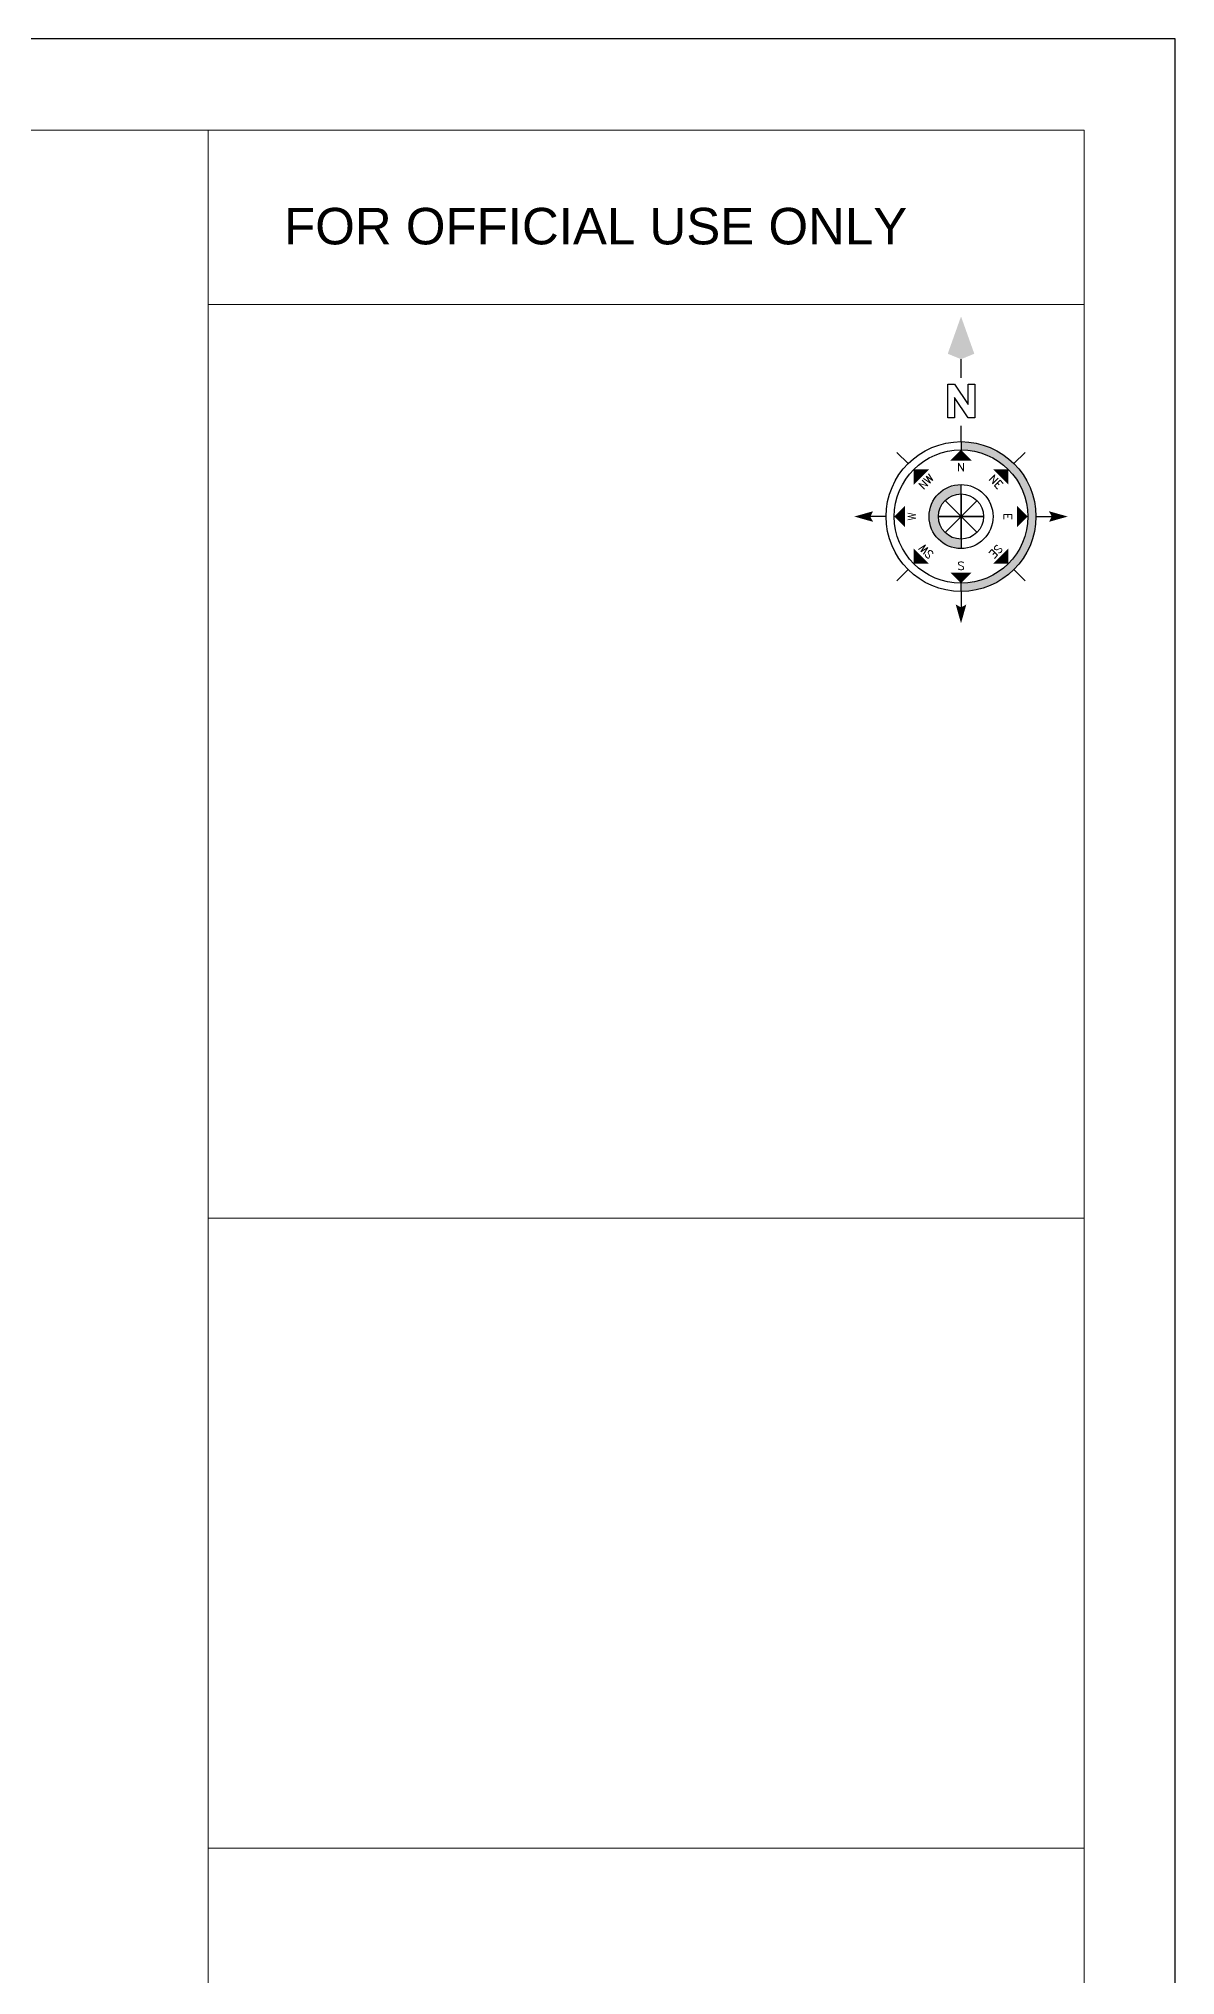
# Model space of a CAD drawing. Header units: inches. Extents: x -412 to 2766, y -9590 to -2111.
# Drawn here: x 2189 to 2766, y -8325 to -7342 of the extents above; entities that cross this region are included whole.
import ezdxf
from ezdxf.enums import TextEntityAlignment as Align

# ---------------------------------------------------------------- set-up
doc = ezdxf.new("R2010")
doc.units = ezdxf.units.IN
doc.header["$LTSCALE"] = 0.5
doc.header["$MEASUREMENT"] = 0
doc.layers.add('ELE1', color=3, linetype='Continuous', lineweight=9)
doc.layers.add('TEXT', color=220, linetype='Continuous', lineweight=9)
doc.styles.add('Romans', font='romans.shx')
doc.styles.get("Standard").update_dxf_attribs({"font": 'arial.ttf'})

# ---------------------------------------------------------------- blocks, each defined once
blk = doc.blocks.new('Anno_North_J_Metric')
h = blk.add_hatch(color=0)
h.paths.add_polyline_path([(-4.17, 0), (-4.68, 0, 1), (4.68, 0), (4.17, 0, -1)])
h.paths.add_polyline_path([(1.41, 0), (2, 0, 1), (-2, 0), (-1.41, 0, -1)])
at = {"color": 0}
for p, q in [((0, 4.68), (0, 5.67)), ((-3.31, 3.31), (-4.01, 4.01)), ((3.31, 3.31), (4.01, 4.01)), ((0, -1.41), (0, 1.41)), ((0, 1.41), (0, -1.41)), ((-4.68, 0), (-5.67, 0)), ((-4.68, 0), (-4.17, 0)), ((-1.41, 0), (-2, 0)), ((1.41, 0), (-1.41, 0)), ((-1.41, 0), (1.41, 0)), ((1, 1), (-1, -1)), ((1, -1), (-1, 1)), ((-1, -1), (1, 1)), ((-1, 1), (1, -1)), ((1.41, 0), (2, 0)), ((4.68, 0), (4.17, 0)), ((4.68, 0), (5.67, 0)), ((8.67, 0), (9.83, 0)), ((-3.31, -3.31), (-4.01, -4.01)), ((3.31, -3.31), (4.01, -4.01)), ((0, -4.68), (0, -5.67))]:
    blk.add_line(p, q, dxfattribs=at)
at = {"color": 0, "linetype": 'ByBlock'}
for p, q in [((6.17, 0.82), (8.27, 0.82)), ((6.17, 0.4), (6.17, 0.82)), ((6.17, -0.44), (7.43, 0.4)), ((7.43, 0.4), (6.17, 0.4)), ((8.27, 0.4), (7.01, -0.44)), ((8.27, 0.82), (8.27, 0.4)), ((6.17, -0.86), (6.17, -0.44)), ((8.27, -0.86), (6.17, -0.86)), ((7.01, -0.44), (8.27, -0.44)), ((8.27, -0.44), (8.27, -0.86))]:
    blk.add_line(p, q, dxfattribs=at)
at = {"color": 0}
for radius in [4.68, 4.17, 2, 1.41]:
    blk.add_circle((0, 0), radius, dxfattribs=at)
for points in [[(-0.33, 5.5), (0, 5.67), (0, 6.67)], [(0, 6.67), (0.33, 5.5), (0, 5.67)], [(0, 4.17), (0.67, 3.5), (-0.67, 3.5)], [(-2.95, 2.95), (-2, 2.95), (-2.95, 2)], [(2.95, 2.95), (2.95, 2), (2, 2.95)], [(-6.67, 0), (-5.5, 0.33), (-5.67, 0)], [(-5.5, -0.33), (-5.67, 0), (-6.67, 0)], [(-4.17, 0), (-3.5, 0.67), (-3.5, -0.67)], [(4.17, 0), (3.5, -0.67), (3.5, 0.67)], [(12.5, 0), (10.17, 0.83), (9.83, 0)], [(9.83, 0), (10.17, -0.83), (12.5, 0)], [(-2.95, -2.95), (-2.95, -2), (-2, -2.95)], [(2.95, -2.95), (2, -2.95), (2.95, -2)], [(0, -4.17), (-0.67, -3.5), (0.67, -3.5)], [(0, -6.67), (-0.33, -5.5), (0, -5.67)], [(0.33, -5.5), (0, -5.67), (0, -6.67)]]:
    blk.add_solid(points, dxfattribs=at)
at = {"color": 0, "style": 'Romans'}
for s, rotation, p in [('SW', 45, (-2, 2)), ('NW', 315, (2, 2)), ('S', 270, (-3.33, 0)), ('N', 270, (2.83, 0)), ('SE', 135, (-2, -2)), ('NE', 225, (2, -2)), ('E', 180, (0, -2.67))]:
    blk.add_text(s, height=0.5, rotation=rotation, dxfattribs=at).set_placement(p, align=Align.CENTER)
blk.add_text('W', height=0.5, dxfattribs=at).set_placement((0, 2.83), align=Align.CENTER)

msp = doc.modelspace()

# ---------------------------------------------------------------- linework, layer by layer
at = {"layer": 'Defpoints'}
msp.add_lwpolyline([(2766.09, -7342.34), (-411.51, -7342.34), (-411.51, -9590.31), (2766.09, -9590.31)], close=True, dxfattribs=at)
at = {"layer": 'ELE1'}
for p, q in [((2275.12, -9543.99), (2275.12, -7388.66)), ((2719.77, -7477.21), (2275.12, -7477.21)), ((2719.77, -7940.71), (2275.12, -7940.71)), ((2719.77, -8260.47), (2275.12, -8260.47))]:
    msp.add_line(p, q, dxfattribs=at)
msp.add_lwpolyline([(-365.19, -7388.66), (2719.77, -7388.66), (2719.77, -9543.99), (-365.19, -9543.99)], close=True, dxfattribs=at)

# ---------------------------------------------------------------- block references
at = {"color": 0, "lineweight": 20, "ltscale": 0.5, "xscale": 8.12160000007134, "yscale": 8.12160000007134, "zscale": 8.12159999999858, "rotation": 90}
msp.add_blockref('Anno_North_J_Metric', (2657.33, -7584.78), dxfattribs=at)

# ---------------------------------------------------------------- texts
at = {"layer": 'TEXT'}
msp.add_text('FOR OFFICIAL USE ONLY', height=18.5271, dxfattribs=at).set_placement((2313.7, -7446.69))

doc.saveas('drawing.dxf')
